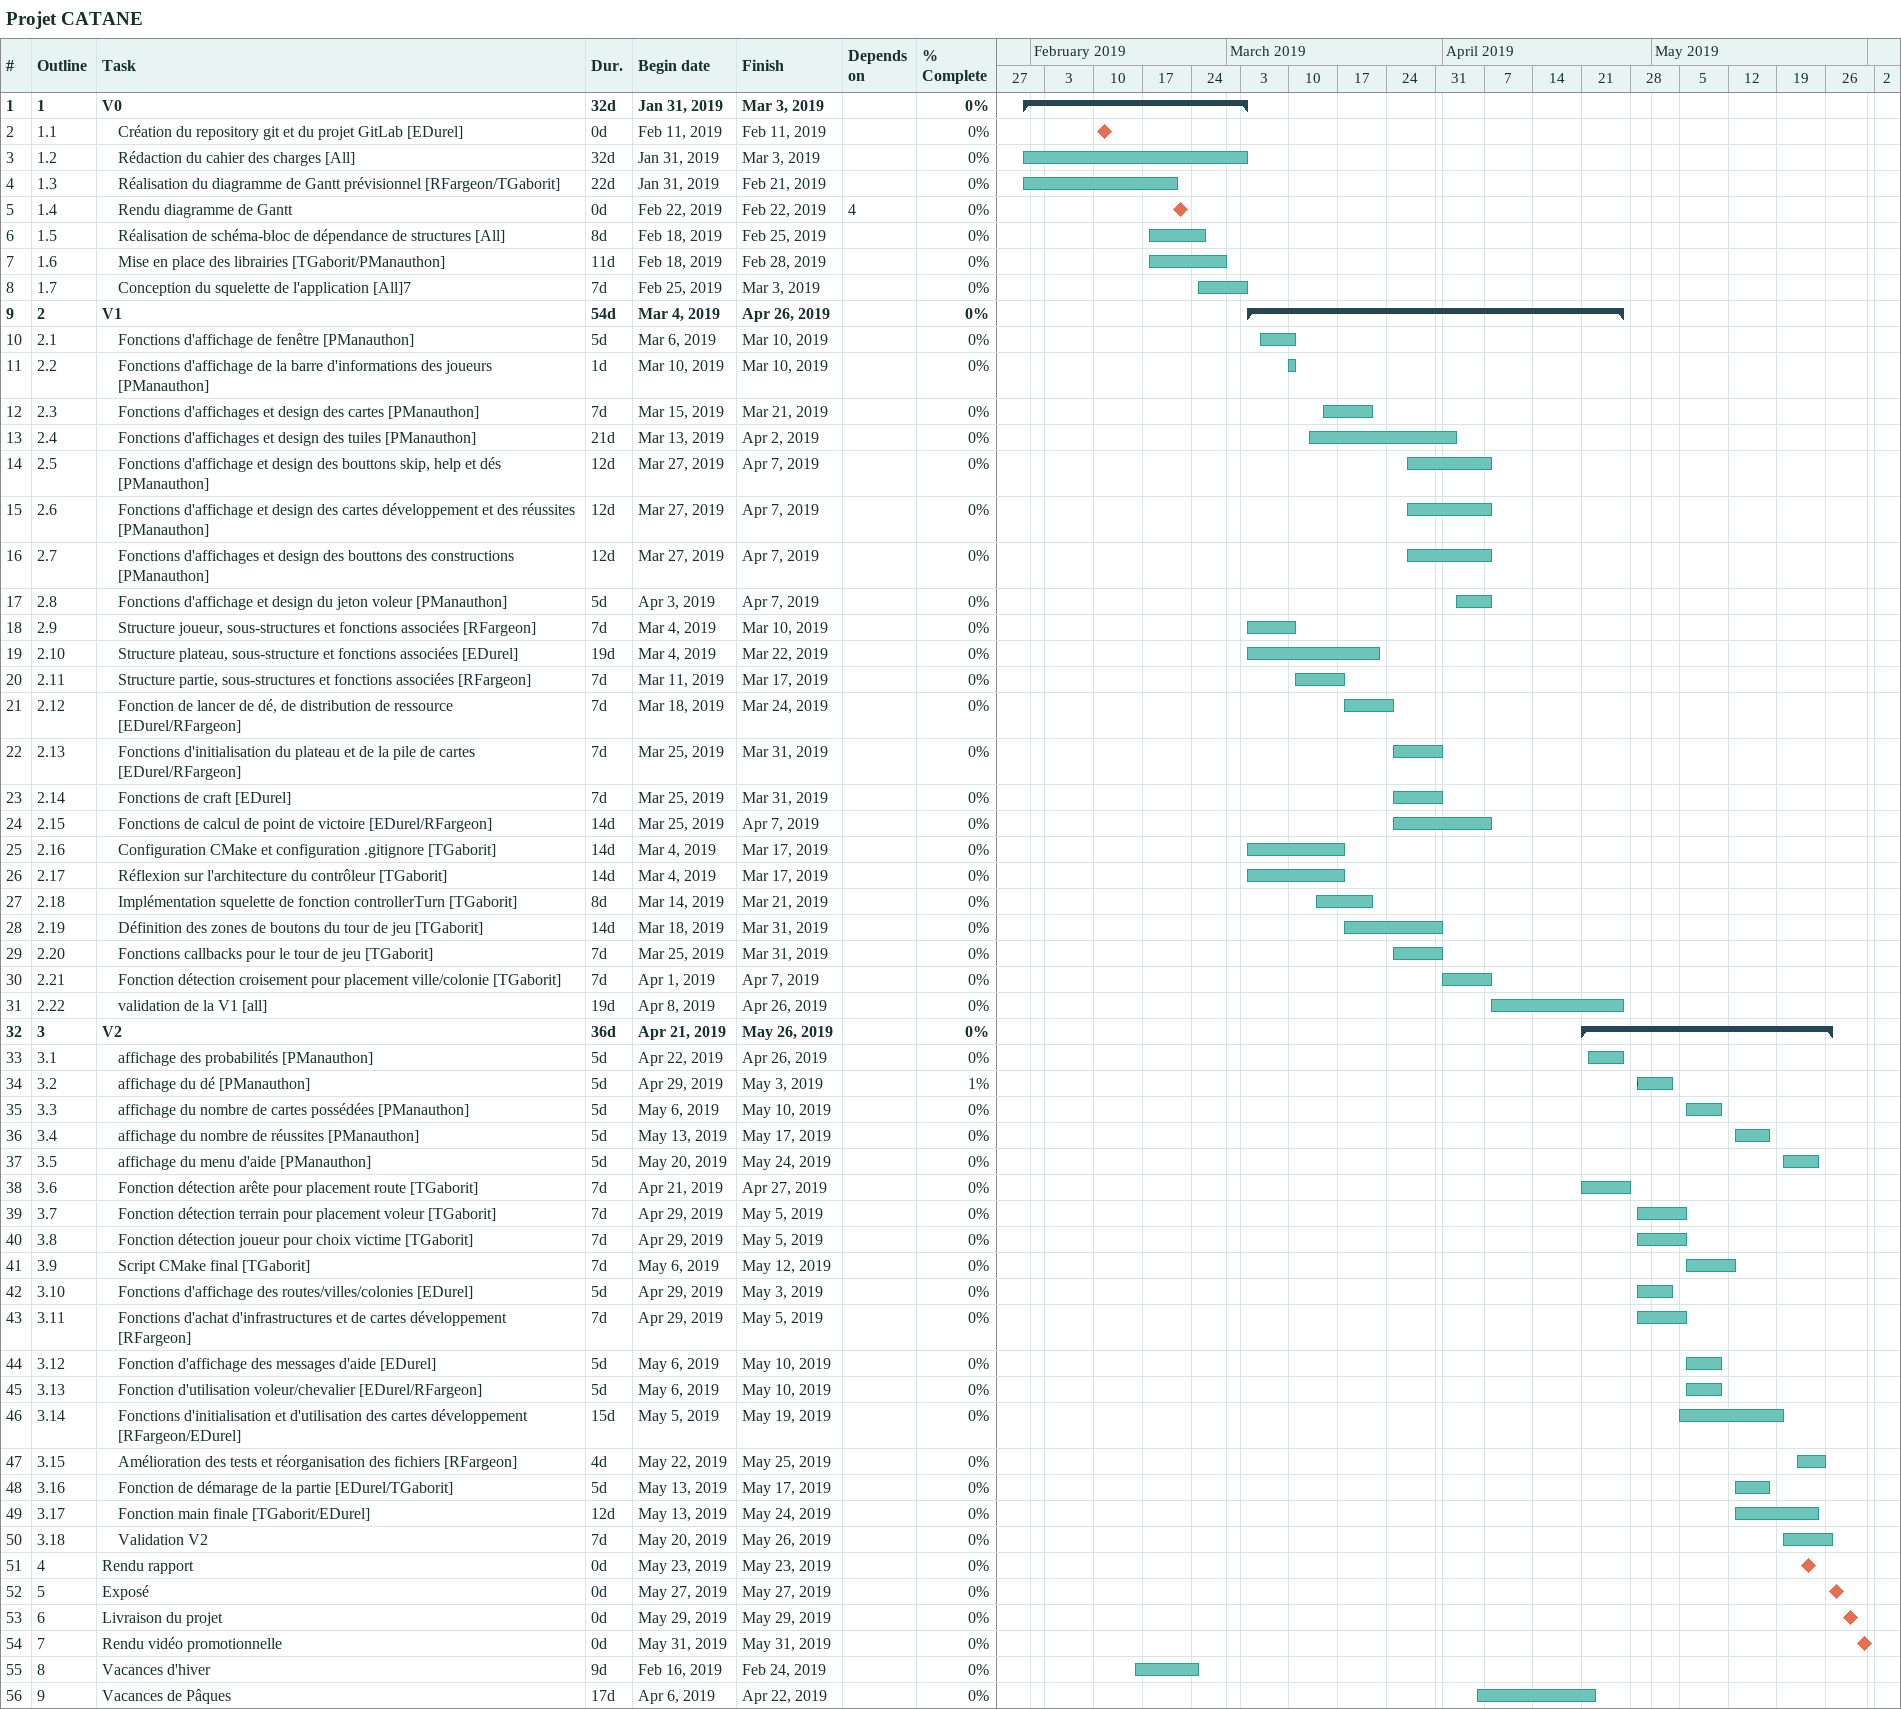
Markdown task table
Projet CATANE

| ID | WBS | Task | Duration | Start | Finish | Predecessors | % complete |
|---|---|---|---|---|---|---|---|
| 1 | 1 | **V0** | 32d | 2019-01-31 | 2019-03-03 |  | 0 |
| 2 | 1.1 | Création du repository git et du projet GitLab [EDurel] | 0d | 2019-02-11 | 2019-02-11 |  | 0 |
| 3 | 1.2 | Rédaction du cahier des charges [All] | 32d | 2019-01-31 | 2019-03-03 |  | 0 |
| 4 | 1.3 | Réalisation du diagramme de Gantt prévisionnel [RFargeon/TGaborit] | 22d | 2019-01-31 | 2019-02-21 |  | 0 |
| 5 | 1.4 | Rendu diagramme de Gantt | 0d | 2019-02-22 | 2019-02-22 | 4 | 0 |
| 6 | 1.5 | Réalisation de schéma-bloc de dépendance de structures [All] | 8d | 2019-02-18 | 2019-02-25 |  | 0 |
| 7 | 1.6 | Mise en place des librairies [TGaborit/PManauthon] | 11d | 2019-02-18 | 2019-02-28 |  | 0 |
| 8 | 1.7 | Conception du squelette de l'application [All]7 | 7d | 2019-02-25 | 2019-03-03 |  | 0 |
| 9 | 2 | **V1** | 54d | 2019-03-04 | 2019-04-26 |  | 0 |
| 10 | 2.1 | Fonctions d'affichage de fenêtre [PManauthon] | 5d | 2019-03-06 | 2019-03-10 |  | 0 |
| 11 | 2.2 | Fonctions d'affichage de la barre d'informations des joueurs [PManauthon] | 1d | 2019-03-10 | 2019-03-10 |  | 0 |
| 12 | 2.3 | Fonctions d'affichages et design des cartes [PManauthon] | 7d | 2019-03-15 | 2019-03-21 |  | 0 |
| 13 | 2.4 | Fonctions d'affichages et design des tuiles [PManauthon] | 21d | 2019-03-13 | 2019-04-02 |  | 0 |
| 14 | 2.5 | Fonctions d'affichage et design des bouttons skip, help et dés [PManauthon] | 12d | 2019-03-27 | 2019-04-07 |  | 0 |
| 15 | 2.6 | Fonctions d'affichage et design des cartes développement et des réussites [PManauthon] | 12d | 2019-03-27 | 2019-04-07 |  | 0 |
| 16 | 2.7 | Fonctions d'affichages et design des bouttons des constructions [PManauthon] | 12d | 2019-03-27 | 2019-04-07 |  | 0 |
| 17 | 2.8 | Fonctions d'affichage et design du jeton voleur [PManauthon] | 5d | 2019-04-03 | 2019-04-07 |  | 0 |
| 18 | 2.9 | Structure joueur, sous-structures et fonctions associées [RFargeon] | 7d | 2019-03-04 | 2019-03-10 |  | 0 |
| 19 | 2.10 | Structure plateau, sous-structure et fonctions associées [EDurel] | 19d | 2019-03-04 | 2019-03-22 |  | 0 |
| 20 | 2.11 | Structure partie, sous-structures et fonctions associées [RFargeon] | 7d | 2019-03-11 | 2019-03-17 |  | 0 |
| 21 | 2.12 | Fonction de lancer de dé, de distribution de ressource [EDurel/RFargeon] | 7d | 2019-03-18 | 2019-03-24 |  | 0 |
| 22 | 2.13 | Fonctions d'initialisation du plateau et de la pile de cartes [EDurel/RFargeon] | 7d | 2019-03-25 | 2019-03-31 |  | 0 |
| 23 | 2.14 | Fonctions de craft [EDurel] | 7d | 2019-03-25 | 2019-03-31 |  | 0 |
| 24 | 2.15 | Fonctions de calcul de point de victoire [EDurel/RFargeon] | 14d | 2019-03-25 | 2019-04-07 |  | 0 |
| 25 | 2.16 | Configuration CMake et configuration .gitignore [TGaborit] | 14d | 2019-03-04 | 2019-03-17 |  | 0 |
| 26 | 2.17 | Réflexion sur l'architecture du contrôleur [TGaborit] | 14d | 2019-03-04 | 2019-03-17 |  | 0 |
| 27 | 2.18 | Implémentation squelette de fonction controllerTurn [TGaborit] | 8d | 2019-03-14 | 2019-03-21 |  | 0 |
| 28 | 2.19 | Définition des zones de boutons du tour de jeu [TGaborit] | 14d | 2019-03-18 | 2019-03-31 |  | 0 |
| 29 | 2.20 | Fonctions callbacks pour le tour de jeu [TGaborit] | 7d | 2019-03-25 | 2019-03-31 |  | 0 |
| 30 | 2.21 | Fonction détection croisement pour placement ville/colonie [TGaborit] | 7d | 2019-04-01 | 2019-04-07 |  | 0 |
| 31 | 2.22 | validation de la V1 [all] | 19d | 2019-04-08 | 2019-04-26 |  | 0 |
| 32 | 3 | **V2** | 36d | 2019-04-21 | 2019-05-26 |  | 0 |
| 33 | 3.1 | affichage des probabilités [PManauthon] | 5d | 2019-04-22 | 2019-04-26 |  | 0 |
| 34 | 3.2 | affichage du dé [PManauthon] | 5d | 2019-04-29 | 2019-05-03 |  | 1 |
| 35 | 3.3 | affichage du nombre de cartes possédées [PManauthon] | 5d | 2019-05-06 | 2019-05-10 |  | 0 |
| 36 | 3.4 | affichage du nombre de réussites [PManauthon] | 5d | 2019-05-13 | 2019-05-17 |  | 0 |
| 37 | 3.5 | affichage du menu d'aide [PManauthon] | 5d | 2019-05-20 | 2019-05-24 |  | 0 |
| 38 | 3.6 | Fonction détection arête pour placement route [TGaborit] | 7d | 2019-04-21 | 2019-04-27 |  | 0 |
| 39 | 3.7 | Fonction détection terrain pour placement voleur [TGaborit] | 7d | 2019-04-29 | 2019-05-05 |  | 0 |
| 40 | 3.8 | Fonction détection joueur pour choix victime [TGaborit] | 7d | 2019-04-29 | 2019-05-05 |  | 0 |
| 41 | 3.9 | Script CMake final [TGaborit] | 7d | 2019-05-06 | 2019-05-12 |  | 0 |
| 42 | 3.10 | Fonctions d'affichage des routes/villes/colonies [EDurel] | 5d | 2019-04-29 | 2019-05-03 |  | 0 |
| 43 | 3.11 | Fonctions d'achat d'infrastructures et de cartes développement [RFargeon] | 7d | 2019-04-29 | 2019-05-05 |  | 0 |
| 44 | 3.12 | Fonction d'affichage des messages d'aide [EDurel] | 5d | 2019-05-06 | 2019-05-10 |  | 0 |
| 45 | 3.13 | Fonction d'utilisation voleur/chevalier [EDurel/RFargeon] | 5d | 2019-05-06 | 2019-05-10 |  | 0 |
| 46 | 3.14 | Fonctions d'initialisation et d'utilisation des cartes développement [RFargeon/EDurel] | 15d | 2019-05-05 | 2019-05-19 |  | 0 |
| 47 | 3.15 | Amélioration des tests et réorganisation des fichiers [RFargeon] | 4d | 2019-05-22 | 2019-05-25 |  | 0 |
| 48 | 3.16 | Fonction de démarage de la partie [EDurel/TGaborit] | 5d | 2019-05-13 | 2019-05-17 |  | 0 |
| 49 | 3.17 | Fonction main finale [TGaborit/EDurel] | 12d | 2019-05-13 | 2019-05-24 |  | 0 |
| 50 | 3.18 | Validation V2 | 7d | 2019-05-20 | 2019-05-26 |  | 0 |
| 51 | 4 | Rendu rapport | 0d | 2019-05-23 | 2019-05-23 |  | 0 |
| 52 | 5 | Exposé | 0d | 2019-05-27 | 2019-05-27 |  | 0 |
| 53 | 6 | Livraison du projet | 0d | 2019-05-29 | 2019-05-29 |  | 0 |
| 54 | 7 | Rendu vidéo promotionnelle | 0d | 2019-05-31 | 2019-05-31 |  | 0 |
| 55 | 8 | Vacances d'hiver | 9d | 2019-02-16 | 2019-02-24 |  | 0 |
| 56 | 9 | Vacances de Pâques | 17d | 2019-04-06 | 2019-04-22 |  | 0 |
